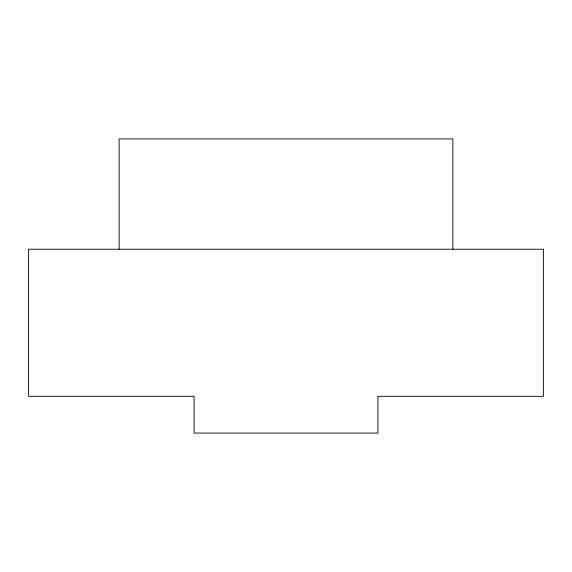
<?xml version="1.0" encoding="UTF-8"?>
<svg xmlns="http://www.w3.org/2000/svg" width="572" height="572" viewBox="0 0 572 572"><rect width="100%" height="100%" fill="white"/><g stroke="black" fill="none" stroke-linecap="round" stroke-linejoin="round"><path stroke-width="0.86" d="M452.874 249.228L452.874 138.917L119.126 138.917L119.126 249.228M543.4 249.228L28.6 249.228L28.6 396.317L194.072 396.317L194.072 433.083L377.928 433.083L377.928 396.317L543.4 396.317L543.4 249.228"/></g></svg>
